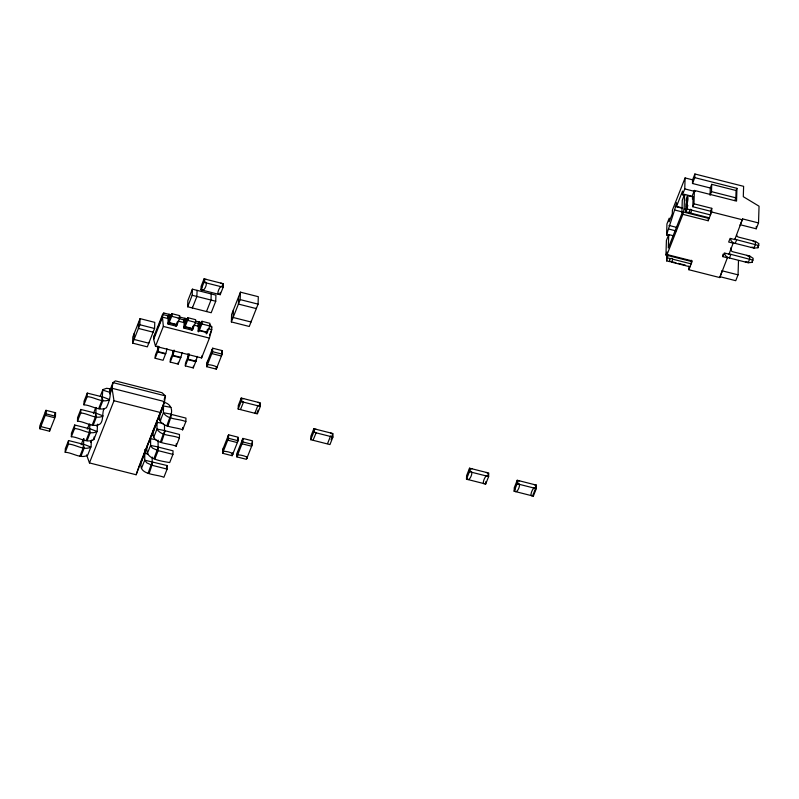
<?xml version="1.0" encoding="UTF-8"?>
<svg xmlns="http://www.w3.org/2000/svg" width="799" height="799" viewBox="0 0 799 799"><rect width="100%" height="100%" fill="white"/><g stroke="black" fill="none" stroke-linecap="round" stroke-linejoin="round"><path stroke-width="1.2" d="M141.473 468.364L144.699 460.184L167.231 465.567L167.121 469.113L163.895 477.293C156.764 473.967 136.929 475.425 141.553 461.602L144.779 453.423L144.2 453.133M158.062 440.119L158.122 447.041L173.043 450.836L172.934 454.381L169.698 462.561C154.567 460.114 139.935 457.278 150.192 439.71M150.012 438.411L150.582 438.651L150.631 445.982L152.619 448.149L158.152 450.636L172.934 454.381M152.17 461.612L152.219 457.108M164.504 424.888L164.524 430.631L179.495 434.476L179.385 438.012L176.16 446.202C169.028 442.876 149.193 444.334 153.817 430.511L157.053 422.321L156.474 422.042M163.336 402.207C169.448 403.036 173.033 408.389 171.106 414.341L185.957 418.107L185.847 421.652L182.611 429.832C175.49 426.506 155.655 427.974 160.279 414.142L163.505 405.962L162.926 405.672M191.83 329.498L191.84 329.807A4.494 0.759 -75.8 0 0 192.709 329.418L195.525 322.367L195.615 319.68L187.665 317.662L185.148 323.965L184.769 327.4A4.494 0.759 -75.8 0 1 183.89 327.8L184.399 319.001A4.494 0.759 -75.8 0 1 185.268 318.611L184.939 327.001L192.889 329.018M175.94 325.463L175.95 325.782A4.494 0.759 -75.8 0 0 176.819 325.383L179.635 318.332L179.725 315.655L171.775 313.637L171.695 316.324L168.879 323.375A4.494 0.759 -75.8 0 1 168 323.765L168.13 318.411L169.378 314.576A4.494 0.759 -75.8 0 0 168.509 314.976L168.12 315.875M177.218 322.826L177.158 324.614L169.218 322.596L169.388 314.896L171.665 315.475M206.142 333.433A4.494 0.759 -75.8 0 0 207.011 333.033L209.827 325.992L209.907 323.305L201.967 321.288L201.887 323.975L199.071 331.026A4.494 0.759 -75.8 0 1 198.192 331.425L198.322 326.062L199.57 322.237A4.494 0.759 -75.8 0 0 198.701 322.626L198.312 323.525M207.42 329.607L207.35 332.264L199.41 330.257L199.58 322.546L201.857 323.126M39.95 428.803L40.06 425.298L45.972 410.316L55.57 412.753L55.461 416.259L49.548 431.24L39.95 428.803L45.863 413.832L45.972 410.316M40.15 427.944L40.799 423.43M40.699 426.546L50.297 428.973M45.134 415.31L54.731 417.747M45.233 412.194L45.773 411.175L45.683 413.902M49.548 431.24L49.618 428.903M55.281 416.339L55.371 413.612L54.831 414.621L55.57 412.753M91.346 441.008L91.056 446.581L87.67 455.22C80.759 459.265 72.319 452.474 65.208 452.284L65.318 448.738L68.544 440.549L83.525 444.314L83.905 438.661M65.208 452.284L68.434 444.094L68.544 440.549M97.528 424.339L97.188 431.041L93.813 439.68C86.891 443.715 78.452 436.923 71.341 436.733L71.451 433.188L74.687 425.008L89.598 428.773L89.977 424.229M71.341 436.733L74.567 428.554L74.687 425.008M104.25 408.808C101.753 411.125 104.01 421.013 99.945 424.129C93.024 428.164 84.584 421.383 77.473 421.183L77.583 417.637L80.819 409.458L95.8 413.213L96.17 407.56M77.473 421.183L80.709 413.003L80.819 409.458M109.543 388.634C111.5 394.716 109.133 401.837 106.397 407.77C99.485 411.805 91.046 405.013 83.935 404.823L84.045 401.278L87.271 393.098L102.252 396.853L102.841 389.622L106.577 388.314L110.532 388.823L110.711 392.439M83.935 404.823L87.161 396.634L87.271 393.098M132.614 343.131L132.804 337.008L140.055 318.631L154.766 322.367L154.577 328.489L147.326 346.856L132.614 343.131L139.865 324.754L140.055 318.631M134.252 333.333L134.062 339.455L148.774 343.18L148.804 342.421M138.607 322.307L138.407 328.429L153.128 332.164L153.148 331.395M209.837 324.684L211.815 326.951L211.735 329.627L209.418 338.107L201.588 357.942L155.505 346.267L153.668 339.465L153.758 336.779L162.557 314.466L163.755 313.008L172.025 315.106M166.911 348.704A4.494 0.759 -75.8 0 1 165.912 353.038L163.086 360.279L155.146 358.262C154.527 353.857 158.761 350.451 157.862 345.987M168.17 315.745L168.13 318.411M182.002 352.529A4.494 0.759 -75.8 0 1 181.003 356.863L178.187 364.104L170.237 362.087C169.538 358.012 173.473 354.896 172.924 350.841M178.187 364.104L178.237 362.317M176.16 446.202L176.229 443.835M182.611 429.832L182.691 427.465M197.093 356.354A4.494 0.759 -75.8 0 1 196.105 360.689L193.278 367.93L185.338 365.912C184.719 361.508 188.954 358.102 188.055 353.637M187.645 306.766L187.845 300.654L192.369 289.168L215.92 295.131L215.73 301.253L211.196 312.739L187.645 306.766L192.179 295.28L192.369 289.168M192.968 327.999L193.118 325.982L193.048 328.639L185.108 326.631L187.585 320.349L187.665 317.662M192.379 307.196L192.359 307.965L196.884 296.479L197.083 290.357M193.278 367.93L193.338 366.142M195.815 359.86L195.755 361.647L187.815 359.64L187.895 356.953L187.975 359.17L195.925 361.188M198.362 323.405L198.232 326.212L198.522 323.026M201.008 289.837L201.118 286.332L204.075 278.841L223.271 283.705L223.161 287.211L220.204 294.701L201.008 289.837L203.965 282.347L204.075 278.841M201.708 286.871L201.618 289.598C204.035 293.183 208.988 280.928 204.574 282.107L204.664 279.38L206.472 279.45M206.661 366.681L206.771 363.175L212.684 348.194L222.282 350.631L222.172 354.137L216.259 369.118L206.661 366.681L212.574 351.71L212.684 348.194M207.51 361.308L206.861 365.822C205.343 362.896 220.274 366.691 216.459 368.259M211.206 293.942L211.016 300.064L206.492 311.54M211.945 350.072L212.484 349.053L211.835 353.577L221.433 356.014L222.082 351.49M216.259 369.118L216.339 366.781M220.204 294.701L220.274 292.364M220.874 283.096L222.661 283.945L222.571 286.671C220.224 283.745 215.241 296.409 219.615 294.162M222.561 453.273L222.671 449.767L228.584 434.786L238.182 437.223L238.072 440.728L232.159 455.7L222.561 453.273L228.474 438.291L228.584 434.786M223.41 447.889L222.761 452.414C221.243 449.487 236.174 453.273 232.359 454.851L232.419 453.023M227.845 436.654L228.384 435.645L227.735 440.169L237.333 442.596L237.982 438.082M231.37 321.937L231.61 314.496L240.419 292.164L258.307 296.699L258.077 304.139L249.258 326.471L231.37 321.937L240.179 299.605L240.419 292.164M233.368 310.032L233.138 317.473L251.026 322.007L251.056 321.078M232.159 455.7L232.239 453.363M238.651 296.639L238.422 304.069L256.309 308.604L256.339 307.675M238.172 409.028L238.282 405.522L241.238 398.032L260.434 402.906L260.324 406.411L257.368 413.902L238.172 409.028L241.128 401.547L241.238 398.032M236.864 456.898L236.973 453.393L242.886 438.411L252.484 440.848L252.374 444.354L246.462 459.325L236.864 456.898L242.776 441.917L242.886 438.411M237.712 451.515L237.063 456.039C235.545 453.103 250.477 456.898 246.661 458.476L246.721 456.648M240.579 409.248L243.525 402.147L241.737 401.308L241.817 398.581L243.635 398.641M242.147 440.279L242.686 439.27L242.037 443.795L251.635 446.222L252.284 441.697M254.981 412.903L257.937 405.413L259.735 405.862L259.815 403.135L258.027 402.297M310.761 439.71L310.871 436.194L313.827 428.713L333.023 433.577L332.913 437.083L329.957 444.574L310.761 439.71L313.717 432.219L313.827 428.713M313.178 439.929L316.114 432.828L314.327 431.979L314.416 429.253L316.224 429.323M327.57 443.575L330.526 436.084L332.324 436.544L331.056 439.75M330.626 432.968L332.414 433.817L332.324 436.544M466.486 479.18L466.596 475.665L469.552 468.184L488.748 473.048L488.638 476.554L485.682 484.044L466.486 479.18L469.442 471.69L469.552 468.184M471.949 468.783L470.142 468.723L470.052 471.45C474.466 470.271 469.512 482.516 467.095 478.941M485.682 484.044L485.752 481.707M486.341 472.439L488.129 473.288L488.049 476.014C485.702 473.088 480.718 485.752 485.093 483.505M514.156 491.255L514.266 487.75L517.223 480.259L536.419 485.133L536.309 488.638L533.352 496.129L514.156 491.255L517.113 483.775L517.223 480.259M514.856 488.289L514.766 491.025C517.173 494.601 522.127 482.356 517.722 483.535L517.802 480.808L519.62 480.868M533.352 496.129L533.422 493.782M534.012 484.524L535.799 485.363L535.72 488.099C533.372 485.163 528.389 497.837 532.763 495.58M691.255 261.453L665.957 255.041L666.416 240.429L668.723 234.576L673.407 235.765M668.933 235.545L666.586 234.946L666.935 223.99L669.242 218.147L669.123 221.802L672.299 213.752L672.408 210.107L685.103 177.937L692.593 179.845L692.483 183.49L710.281 188.005L710.091 194.087M690.016 266.806L671.28 262.062C675.135 257.977 668.903 256.479 669.412 261.583L666.596 260.873L666.696 257.827L667.844 254.901M667.535 257.118L666.736 256.609L666.795 254.541M727.589 257.268L719.779 277.573L688.868 269.732L692.334 260.963L667.035 254.551L667.105 252.114L665.957 255.041M666.596 260.873L667.834 255.51M668.723 234.576L668.304 247.97L681.857 213.613L682.276 200.219L684.583 194.377L692.084 196.274L694.391 190.432L736.548 201.118L736.948 188.334L694.79 177.648L694.9 173.992L743.619 186.337L743.3 196.684L759.05 206.202L758.521 222.941L756.214 228.794L740.293 224.759L742.601 218.906L758.521 222.941M666.586 234.946C669.812 224.209 673.737 213.603 676.623 202.796L676.503 206.442L682.496 207.96M684.793 195.336L682.446 194.746L682.566 191.091L676.503 206.442M667.035 254.551L682.895 214.342L684.124 208.988L684.583 194.377M682.446 194.746L684.753 188.894L685.103 177.937M685.922 211.895C683.674 208.689 689.807 206.242 687.21 204.714C687.45 199.88 688.648 199.7 687.5 195.575L693.123 197.003L692.813 206.741L710.611 211.256L710.501 214.911L691.764 210.157L690.596 209.268L688.738 212.604L685.922 211.895L687.08 208.968L687.17 205.922M686.711 207.98C684.713 206.192 686.511 201.827 687.37 199.54M687.06 201.748C684.973 200.519 686.95 197.313 687.5 195.575M688.868 269.732L688.978 266.077M691.285 260.234L691.175 263.88L672.438 259.136M692.813 206.741L693.961 203.815L694.391 190.432M682.895 214.342L708.194 220.754L708.264 218.317L682.975 211.905M710.051 195.306L711.5 191.65L711.719 184.349L736.079 190.522L735.849 197.832L734.77 200.569M708.194 220.754L711.649 211.985L711.769 208.329L693.961 203.815M719.779 277.573L722.116 270.811L738.046 274.846L735.739 280.689L719.809 276.654M722.096 271.72L722.116 270.811M727.569 257.827L722.885 256.649L722.965 254.212M724.873 253.463L724.863 253.772A4.904 2.936 21.5 0 0 727.13 256.998L727.669 257.318A4.904 2.936 21.5 0 0 729.457 257.997L748.194 262.751L752.249 262.362L753.167 258.347L749.732 256.05L733.332 251.895A2.167 1.298 21.5 0 1 731.035 249.777L731.115 247.51M722.885 256.649L724.333 252.993L729.018 254.172L729.028 253.613M730.646 238.851L730.636 239.151A4.904 2.936 21.5 0 0 732.893 242.377L733.442 242.696A4.904 2.936 21.5 0 0 735.22 243.385L753.956 248.129L758.011 247.74L758.94 243.725L755.494 241.428L739.105 237.273A2.167 1.298 21.5 0 1 736.808 235.166M729.018 254.172L733.352 242.646M733.342 243.216L728.658 242.027L730.096 238.372L734.78 239.56L734.88 239.041A4.904 2.936 21.5 0 0 736.668 239.73L758.88 245.553M738.046 274.846L738.496 260.494M740.264 225.668L740.293 224.759M734.78 239.56L742.601 218.906M749.732 256.05L749.632 259.096L748.194 262.751M752.249 262.362L752.308 260.534M755.494 241.428L755.405 244.474L753.956 248.129M756.214 228.794L756.293 226.397M758.011 247.74L758.071 245.912M93.962 439.22L94.072 436.983M184.219 319.4L184.02 322.436L185.278 318.921L187.555 319.5M168.09 318.431L168.329 315.375M171.775 313.637L169.298 319.92L169.048 322.976L176.998 324.983L177.248 321.927M201.967 321.288L199.49 327.57L199.241 330.626L207.191 332.634L207.43 329.578M201.588 357.942L202.127 355.545M669.412 261.583L670.371 261.213L671.28 262.062M688.738 212.604L689.687 212.234L690.606 213.083L709.342 217.827M86.612 454.891L89.448 462.921L136.13 474.756L138.347 468.144M144.499 453.213L145.588 449.977M150.302 438.481L151.031 436.324M157.123 421.033L157.852 418.886L160.799 420.064M164.314 402.516L136.13 474.756M167.99 323.455L169.288 319.95M183.88 327.48L185.148 323.965M198.182 331.106L199.48 327.6M81.128 444.703L83.555 438.561M87.271 429.153L89.288 424.039M93.403 413.602L95.82 407.47M100.265 396.214L102.681 390.082L110.122 392.429M79.98 456.019L83.206 447.839L83.316 444.294L84.195 448.029L80.969 456.209M86.112 440.479L89.348 432.289L89.458 428.753L90.327 432.479L87.101 440.668M92.245 424.928L95.48 416.748L95.59 413.203L96.459 416.938L93.233 425.118M98.706 408.559L101.932 400.379L102.042 396.833L102.921 400.569L99.685 408.748M109.723 390.871L112.979 382.611L115.386 380.893L162.057 392.728L165.493 395.914L164.544 401.587L160.659 412.564L113.987 400.738L112.03 388.274L112.979 382.611L165.493 395.914L164.135 399.36M90.627 442.536L91.985 439.899M97.019 426.326L97.828 424.279M109.813 393.897L112.03 388.274L164.544 401.587L138.716 467.045M89.448 462.921L113.987 400.738M158.102 327.33L161.578 318.521M162.886 315.215L163.755 313.008M153.668 339.465L162.477 317.143L162.557 314.466L168.569 315.985M155.505 346.267L163.336 326.431L162.477 317.143L168.479 318.671M155.146 358.262L157.962 351.021A4.494 0.759 -75.8 0 0 158.961 346.686L157.763 349.073M170.237 362.087L173.063 354.846A4.494 0.759 -75.8 0 0 174.062 350.511M147.286 453.632L150.512 445.452L157.992 446.921M153.738 437.273L156.964 429.083L157.053 422.321L163.455 423.55M160.2 420.903L163.425 412.723L163.505 405.962L170.976 407.39M185.338 365.912L188.155 358.671A4.494 0.759 -75.8 0 0 189.153 354.337M148.135 473.238C153.538 457.487 154.337 458.876 149.113 473.547M153.947 458.506L158.272 447.09L158.152 450.636L154.926 458.816M160.409 442.147C165.802 426.396 166.611 427.785 161.388 442.456M166.861 425.777C172.264 410.027 173.063 411.415 167.84 426.087M222.422 285.842L223.271 283.705M209.528 335.21L211.735 329.627L208.13 328.719M166.422 467.615L167.231 465.567M221.543 352.499L222.282 350.631M256.779 413.353L258.047 410.147M535.57 487.27L536.419 485.133M533.183 494.511L535.29 489.168M692.593 179.845L694.9 173.992M692.483 183.49L694.79 177.648M686.261 201.238L687.41 198.322M666.736 256.609L667.505 254.661M686.061 207.63L687.21 204.714M692.353 198.951L693.123 197.003M690.606 213.083L691.764 210.157M710.281 188.005L711.719 184.349M710.611 211.256L711.769 208.329M736.079 190.522L736.948 188.334M729.457 257.997L730.895 254.352L753.107 260.164M735.22 243.385L736.668 239.73M172.854 352.898L174.092 350.082M187.945 356.724L189.183 353.907M153.758 336.779L155.386 333.832M686.691 208.839L686.021 208.849M751.15 247.42L753.177 247.221M745.377 262.042L747.405 261.842M170.896 414.152L163.425 412.723C167.82 420.074 179.026 418.436 185.847 421.652M164.434 430.521L156.964 429.083C161.358 436.444 172.564 434.806 179.385 438.012M150.592 438.691L155.925 439.71M147.985 454.032L144.779 453.423L144.699 460.184L146.806 462.871L152.349 465.368L167.121 469.113M711.5 191.65L735.849 197.832M684.753 188.894L695.3 191.57M711.649 211.985L742.571 219.815M687.08 208.968L689.887 209.688M675.185 206.452L682.366 208.269M684.124 208.988L686.001 209.458M675.065 210.097L682.246 211.925M669.013 225.448L677.202 227.525M668.893 229.103L675.924 230.881M667.754 257.947L670.561 258.656M671.18 261.573L675.924 262.771M678.301 263.37L685.422 265.178M203.965 282.347L223.161 287.211M240.179 299.605L258.077 304.139M192.179 295.28L215.73 301.253M179.116 316.903L188.564 319.3M195.655 321.098L200.389 322.297M171.695 316.324L179.635 318.332M187.585 320.349L195.525 322.367M201.887 323.975L209.827 325.992M178.177 318.421L184.189 319.94M194.996 322.686L198.601 323.595M209.418 326.342L211.815 326.951M178.097 321.108L184.1 322.626M193.708 325.063L198.522 326.282M168.12 324.104L176.06 326.122M184 328.129L191.95 330.147M163.336 326.431L209.418 338.107M139.865 324.754L154.577 328.489M212.574 351.71L222.172 354.137M165.733 353.538L157.793 351.52L157.703 349.303L157.623 351.979L165.563 353.997M180.824 357.363L172.884 355.345L172.804 353.128L172.714 355.815L180.664 357.822M241.128 401.547L260.324 406.411M313.717 432.219L332.913 437.083M469.442 471.69L488.638 476.554M517.113 483.775L536.309 488.638M159.7 413.862L160.239 414.062M87.161 396.634C94.272 396.833 102.711 403.615 109.633 399.58L102.342 396.773M228.474 438.291L238.072 440.728M242.776 441.917L252.374 444.354M153.238 430.222L153.788 430.431M80.709 413.003C87.82 413.193 96.26 419.984 103.171 415.949L95.88 413.143M45.863 413.832L55.461 416.259M146.786 446.591L147.326 446.801M74.567 428.554C81.688 428.743 90.127 435.535 97.039 431.5L89.748 428.683M140.974 461.323L141.513 461.522M68.434 444.094C75.545 444.294 83.985 451.075 90.906 447.041L83.615 444.234M151.401 435.245L152.449 435.585M144.609 449.667L146.636 450.306M752.688 240.719L754.406 241.867M746.915 255.34L749.502 257.058M730.895 254.352A4.904 2.936 21.5 0 1 729.107 253.663"/></g></svg>
